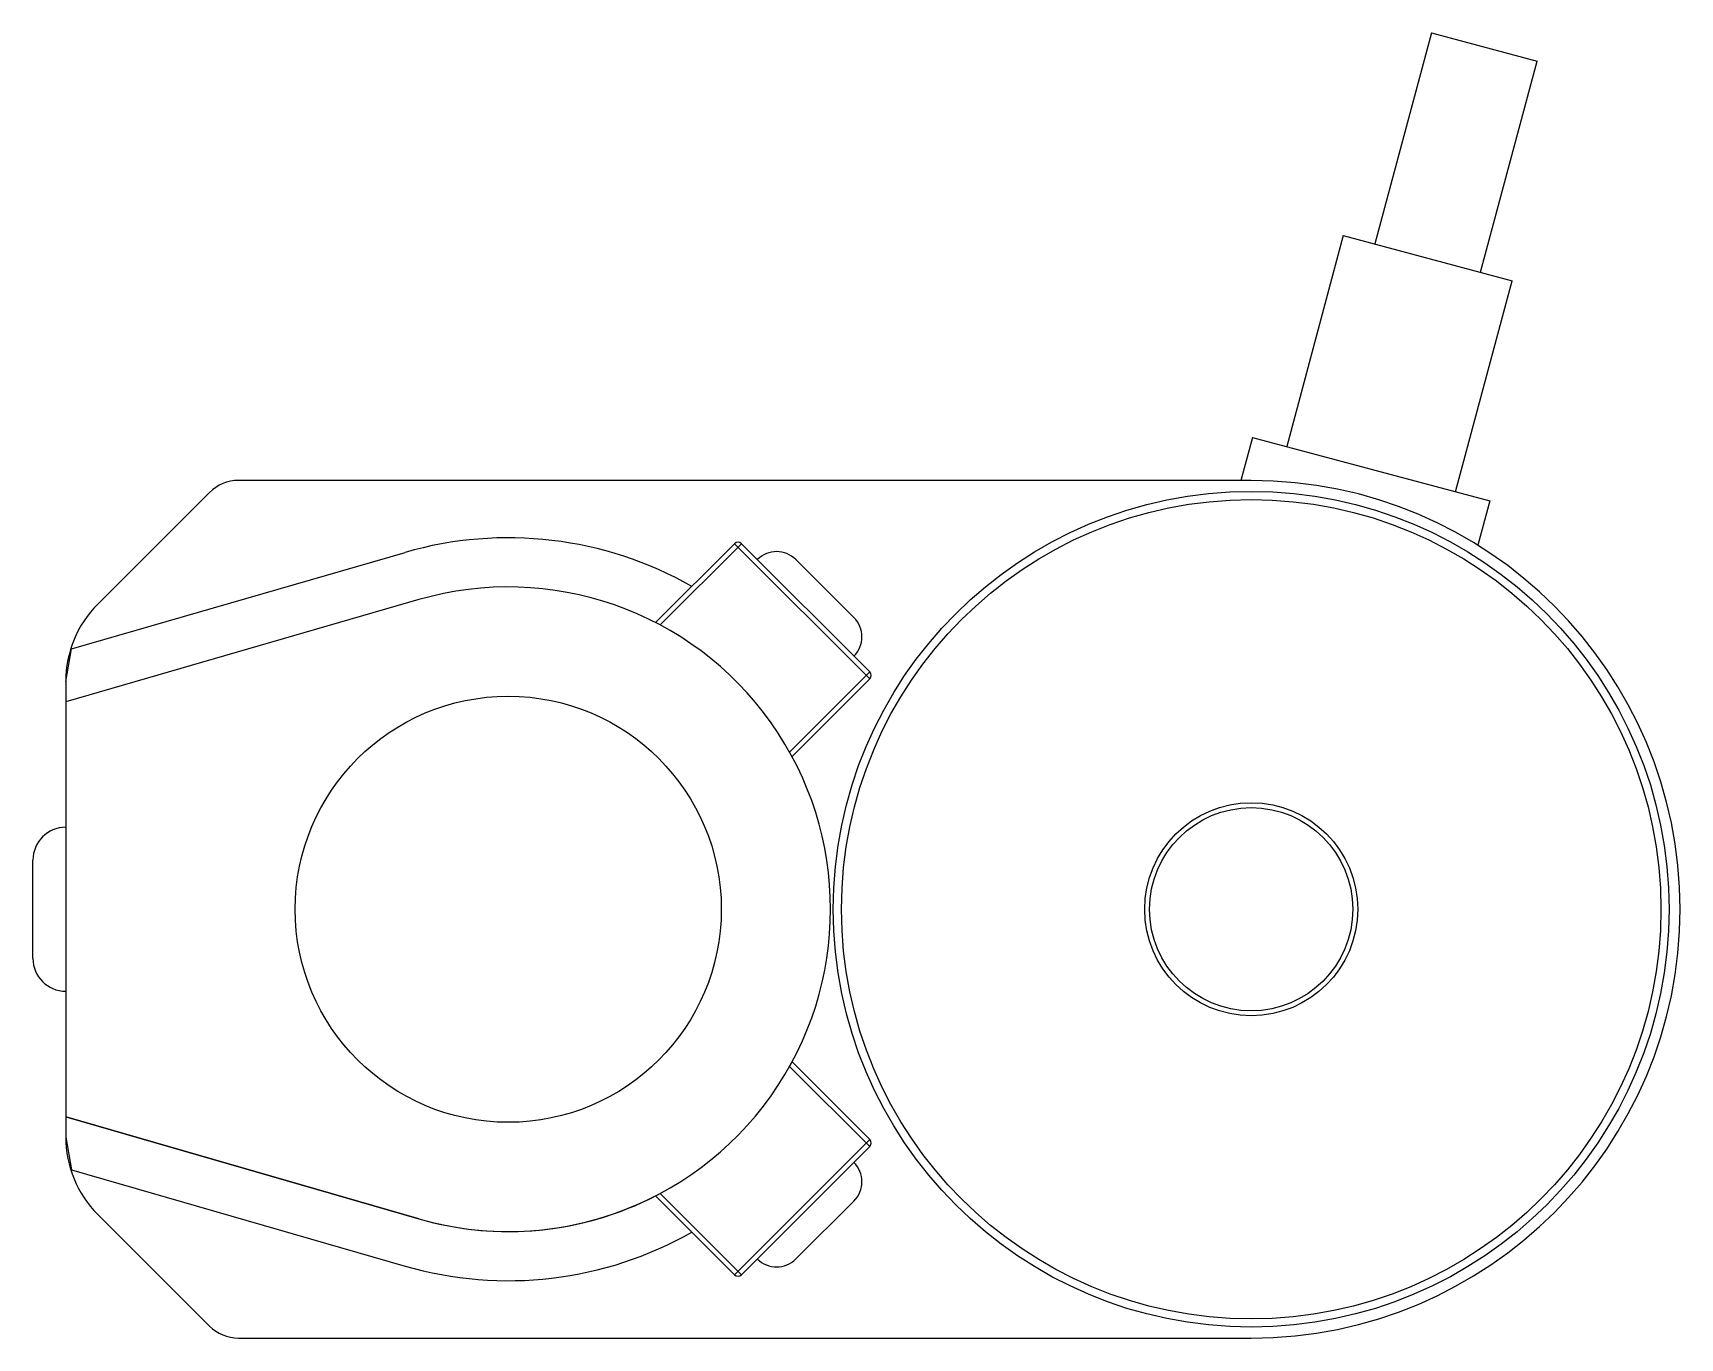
# Model space of a CAD drawing. Header units: inches. Extents: x -0.06 to 2.96, y 0 to 2.39.
import ezdxf

# ---------------------------------------------------------------- set-up
doc = ezdxf.new("R2010")
doc.units = ezdxf.units.IN
doc.header["$MEASUREMENT"] = 0

msp = doc.modelspace()

# ---------------------------------------------------------------- linework, layer by layer
at = {"color": 7, "linetype": 'Continuous', "lineweight": 25}
for p, q in [((2.5, 2.3893), (2.3965, 2.0029)), ((2.5, 2.3893), (2.6932, 2.3375)), ((2.5896, 1.9511), (2.6932, 2.3375)), ((2.3385, 2.0184), (2.235, 1.632)), ((2.3385, 2.0184), (2.6476, 1.9356)), ((2.5441, 1.5492), (2.6476, 1.9356)), ((2.1722, 1.6489), (2.1511, 1.57)), ((2.1722, 1.6489), (2.6069, 1.5324)), ((2.17, 1.57), (0.3161, 1.57)), ((0.263, 1.548), (0.0586, 1.3436)), ((2.6069, 1.5324), (2.5851, 1.4513)), ((1.0798, 1.3097), (1.2242, 1.4542)), ((1.2369, 1.4542), (1.0881, 1.3054)), ((1.4717, 1.2067), (1.2242, 1.4542)), ((1.2369, 1.4542), (1.4717, 1.2194)), ((0.0108, 1.2618), (0.6211, 1.4383)), ((1.3366, 1.4252), (1.4427, 1.3191)), ((0.6461, 1.3518), (0, 1.165)), ((0, 1.2022), (0.0108, 1.2618)), ((1.3251, 1.0728), (1.4717, 1.2194)), ((1.4717, 1.2067), (1.3296, 1.0646)), ((0, 1.2022), (0, 0.3678)), ((-0.06, 0.695), (-0.06, 0.875)), ((1.4717, 0.3506), (1.3251, 0.4972)), ((1.3296, 0.5054), (1.4717, 0.3633)), ((0.6461, 0.2182), (0, 0.405)), ((0, 0.405), (0.6461, 0.2182)), ((0, 0.3678), (0.0108, 0.3082)), ((1.2242, 0.1158), (1.4717, 0.3633)), ((1.4717, 0.3506), (1.2369, 0.1158)), ((0.0108, 0.3082), (0.6211, 0.1317)), ((1.2242, 0.1158), (1.0798, 0.2603)), ((1.0881, 0.2646), (1.2369, 0.1158)), ((1.4427, 0.2509), (1.3366, 0.1448)), ((0.0586, 0.2264), (0.263, 0.022)), ((0.3161, 0), (2.17, 0))]:
    msp.add_line(p, q, dxfattribs=at)
for centre, radius in [((2.17, 0.785), 0.765), ((2.17, 0.785), 0.75), ((0.81, 0.785), 0.39), ((2.17, 0.785), 0.195), ((2.17, 0.785), 0.186)]:
    msp.add_circle(centre, radius, dxfattribs=at)
for centre, radius, start, end in [((0.3161, 1.495), 0.075, 90, 135), ((2.17, 0.785), 0.785, 270, 90), ((0.81, 0.785), 0.68, 60.3744, 106.1247), ((1.2306, 1.4478), 0.009, 45, 135), ((1.3013, 1.3898), 0.05, 45, 135), ((0.81, 0.785), 0.59, 253.8757, 106.1247), ((0.2, 1.2022), 0.2, 135, 180), ((1.4074, 1.2838), 0.05, 315, 45), ((1.4653, 1.2131), 0.009, 315, 45), ((0, 0.875), 0.06, 90, 180), ((0, 0.695), 0.06, 180, 270), ((0.2, 0.3678), 0.2, 180, 225), ((1.4653, 0.3569), 0.009, 315, 45), ((1.4074, 0.2862), 0.05, 315, 45), ((0.81, 0.785), 0.59, 253.8753, 297.2077), ((0.81, 0.785), 0.68, 253.8753, 299.6256), ((1.3013, 0.1802), 0.05, 225, 315), ((1.2306, 0.1222), 0.009, 225, 315), ((0.3161, 0.075), 0.075, 225, 270)]:
    msp.add_arc(centre, radius, start, end, dxfattribs=at)
for points in [[(1.3251, 0.4972), (1.3262, 0.4993), (1.3274, 0.5014), (1.3291, 0.5045), (1.3296, 0.5054), (1.3296, 0.5054)], [(1.0798, 0.2603), (1.0798, 0.2603), (1.0807, 0.2608), (1.0838, 0.2624), (1.086, 0.2635), (1.0881, 0.2646)]]:
    msp.add_open_spline(points, degree=3, knots=[0, 0, 0, 0, 0.5, 0.5, 1, 1, 1, 1], dxfattribs=at)

doc.saveas('drawing.dxf')
